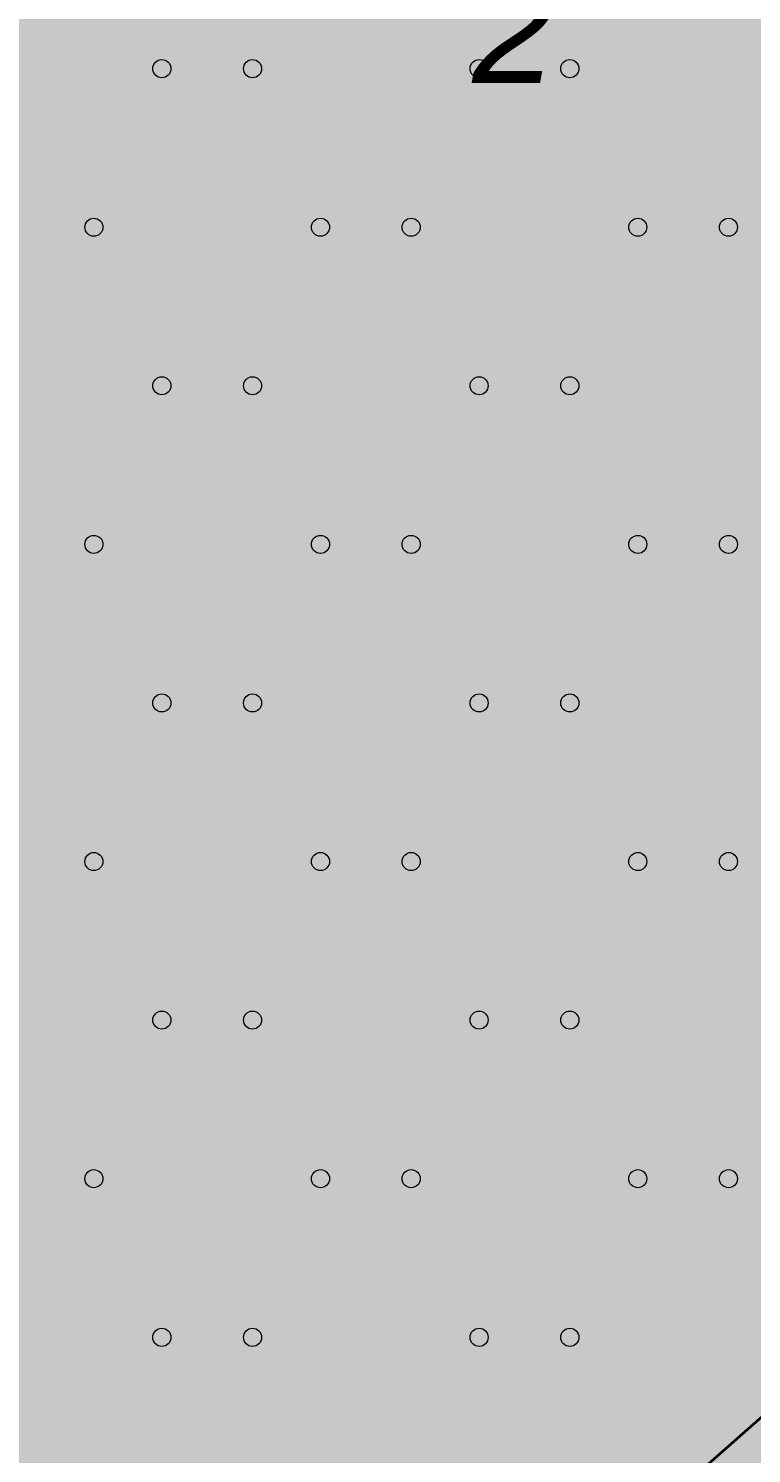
# Model space of a CAD drawing. Header units: inches. Extents: x -769 to 2065, y -580 to 2254.
# Drawn here: x 346.4 to 391.6, y 493.8 to 582.9 of the extents above; entities that cross this region are included whole.
import ezdxf

# ---------------------------------------------------------------- set-up
doc = ezdxf.new("R2010")
doc.units = ezdxf.units.IN
doc.header["$MEASUREMENT"] = 0
doc.layers.add('Layer 1', color=7, linetype='Continuous')

# ---------------------------------------------------------------- blocks, each defined once
blk = doc.blocks.new('block 3')
at = {"layer": 'Layer 1', "true_color": 0xfff7db}
h = blk.add_hatch(color=7, dxfattribs=at)
h.dxf.hatch_style = 2
h.paths.add_polyline_path([(390.027, 945.918), (466.8, 943.258), (457.579, 888.746), (507.591, 832.163), (527.951, 808.662), (465.319, 753.459), (570.393, 634.493), (325.975, 418.812), (339.056, 449.215), (472.62, 567.01), (354.956, 700.847), (345.376, 711.647), (348.616, 729.798), (384.597, 931.338)])
at = {"layer": 'Layer 1', "true_color": 0xf2f4cb}
h = blk.add_hatch(color=7, dxfattribs=at)
h.dxf.hatch_style = 2
h.paths.add_polyline_path([(345.376, 711.647), (354.956, 700.847), (472.62, 567.01), (339.056, 449.215), (307.945, 476.176), (320.235, 556.01), (322.945, 573.601)])
at = {"layer": 'Layer 1', "lineweight": 0}
for points in [[(390.027, 945.918), (466.8, 943.258), (457.579, 888.746), (507.591, 832.163), (527.951, 808.662), (465.319, 753.459), (570.393, 634.493), (325.975, 418.812), (339.056, 449.215), (472.62, 567.01), (354.956, 700.847), (345.376, 711.647), (348.616, 729.798), (384.597, 931.338), (390.027, 945.918)], [(345.376, 711.647), (354.956, 700.847), (472.62, 567.01), (339.056, 449.215), (307.945, 476.176), (320.235, 556.01), (322.945, 573.601), (345.376, 711.647)]]:
    blk.add_lwpolyline(points, dxfattribs=at)
blk = doc.blocks.new('block 4')
at = {"layer": 'Layer 1', "color": 253, "lineweight": 18, "true_color": 0xb2b2b2}
for points in [[(390.027, 945.918), (466.8, 943.258), (457.579, 888.746), (507.591, 832.163), (527.951, 808.662), (465.319, 753.459), (570.393, 634.493), (325.975, 418.812), (339.056, 449.215), (472.62, 567.01), (354.956, 700.847), (345.376, 711.647), (348.616, 729.798), (384.597, 931.338), (390.027, 945.918)], [(345.376, 711.647), (354.956, 700.847), (472.62, 567.01), (339.056, 449.215), (307.945, 476.176), (320.235, 556.01), (322.945, 573.601), (345.376, 711.647)]]:
    blk.add_lwpolyline(points, dxfattribs=at)
blk = doc.blocks.new('block 7')
at = {"layer": 'Layer 1', "true_color": 0x008230}
h = blk.add_hatch(color=116, dxfattribs=at)
h.dxf.hatch_style = 2
edge = h.paths.add_edge_path()
edge.add_spline(control_points=[(355.256, 580.431), (355.256, 580.74), (355.006, 581.001), (354.686, 581.001), (354.376, 581.001), (354.126, 580.74), (354.126, 580.431), (354.126, 580.121), (354.376, 579.86), (354.686, 579.86), (355.006, 579.86), (355.256, 580.121), (355.256, 580.431)], knot_values=[0, 0, 0, 0, 1, 1, 1, 2, 2, 2, 3, 3, 3, 4, 4, 4, 4], degree=3, periodic=1)
h = blk.add_hatch(color=116, dxfattribs=at)
h.dxf.hatch_style = 2
edge = h.paths.add_edge_path()
edge.add_spline(control_points=[(360.926, 580.431), (360.926, 580.74), (360.676, 581.001), (360.356, 581.001), (360.046, 581.001), (359.796, 580.74), (359.796, 580.431), (359.796, 580.121), (360.046, 579.86), (360.356, 579.86), (360.676, 579.86), (360.926, 580.121), (360.926, 580.431)], knot_values=[0, 0, 0, 0, 1, 1, 1, 2, 2, 2, 3, 3, 3, 4, 4, 4, 4], degree=3, periodic=1)
h = blk.add_hatch(color=116, dxfattribs=at)
h.dxf.hatch_style = 2
edge = h.paths.add_edge_path()
edge.add_spline(control_points=[(375.097, 580.431), (375.097, 580.74), (374.847, 581.001), (374.537, 581.001), (374.217, 581.001), (373.967, 580.74), (373.967, 580.431), (373.967, 580.121), (374.217, 579.86), (374.537, 579.86), (374.847, 579.86), (375.097, 580.121), (375.097, 580.431)], knot_values=[0, 0, 0, 0, 1, 1, 1, 2, 2, 2, 3, 3, 3, 4, 4, 4, 4], degree=3, periodic=1)
h = blk.add_hatch(color=116, dxfattribs=at)
h.dxf.hatch_style = 2
edge = h.paths.add_edge_path()
edge.add_spline(control_points=[(380.767, 580.431), (380.767, 580.74), (380.517, 581.001), (380.207, 581.001), (379.887, 581.001), (379.637, 580.74), (379.637, 580.431), (379.637, 580.121), (379.887, 579.86), (380.207, 579.86), (380.517, 579.86), (380.767, 580.121), (380.767, 580.431)], knot_values=[0, 0, 0, 0, 1, 1, 1, 2, 2, 2, 3, 3, 3, 4, 4, 4, 4], degree=3, periodic=1)
h = blk.add_hatch(color=116, dxfattribs=at)
h.dxf.hatch_style = 2
edge = h.paths.add_edge_path()
edge.add_spline(control_points=[(351.006, 570.51), (351.006, 570.82), (350.746, 571.07), (350.436, 571.07), (350.126, 571.07), (349.876, 570.82), (349.876, 570.51), (349.876, 570.2), (350.126, 569.94), (350.436, 569.94), (350.746, 569.94), (351.006, 570.2), (351.006, 570.51)], knot_values=[0, 0, 0, 0, 1, 1, 1, 2, 2, 2, 3, 3, 3, 4, 4, 4, 4], degree=3, periodic=1)
h = blk.add_hatch(color=116, dxfattribs=at)
h.dxf.hatch_style = 2
edge = h.paths.add_edge_path()
edge.add_spline(control_points=[(365.176, 570.51), (365.176, 570.82), (364.926, 571.07), (364.616, 571.07), (364.296, 571.07), (364.046, 570.82), (364.046, 570.51), (364.046, 570.2), (364.296, 569.94), (364.616, 569.94), (364.926, 569.94), (365.176, 570.2), (365.176, 570.51)], knot_values=[0, 0, 0, 0, 1, 1, 1, 2, 2, 2, 3, 3, 3, 4, 4, 4, 4], degree=3, periodic=1)
h = blk.add_hatch(color=116, dxfattribs=at)
h.dxf.hatch_style = 2
edge = h.paths.add_edge_path()
edge.add_spline(control_points=[(370.847, 570.51), (370.847, 570.82), (370.597, 571.07), (370.276, 571.07), (369.966, 571.07), (369.716, 570.82), (369.716, 570.51), (369.716, 570.2), (369.966, 569.94), (370.276, 569.94), (370.597, 569.94), (370.847, 570.2), (370.847, 570.51)], knot_values=[0, 0, 0, 0, 1, 1, 1, 2, 2, 2, 3, 3, 3, 4, 4, 4, 4], degree=3, periodic=1)
h = blk.add_hatch(color=116, dxfattribs=at)
h.dxf.hatch_style = 2
edge = h.paths.add_edge_path()
edge.add_spline(control_points=[(385.017, 570.51), (385.017, 570.82), (384.767, 571.07), (384.457, 571.07), (384.147, 571.07), (383.887, 570.82), (383.887, 570.51), (383.887, 570.2), (384.147, 569.94), (384.457, 569.94), (384.767, 569.94), (385.017, 570.2), (385.017, 570.51)], knot_values=[0, 0, 0, 0, 1, 1, 1, 2, 2, 2, 3, 3, 3, 4, 4, 4, 4], degree=3, periodic=1)
h = blk.add_hatch(color=116, dxfattribs=at)
h.dxf.hatch_style = 2
edge = h.paths.add_edge_path()
edge.add_spline(control_points=[(390.687, 570.51), (390.687, 570.82), (390.437, 571.07), (390.127, 571.07), (389.817, 571.07), (389.557, 570.82), (389.557, 570.51), (389.557, 570.2), (389.817, 569.94), (390.127, 569.94), (390.437, 569.94), (390.687, 570.2), (390.687, 570.51)], knot_values=[0, 0, 0, 0, 1, 1, 1, 2, 2, 2, 3, 3, 3, 4, 4, 4, 4], degree=3, periodic=1)
h = blk.add_hatch(color=116, dxfattribs=at)
h.dxf.hatch_style = 2
edge = h.paths.add_edge_path()
edge.add_spline(control_points=[(355.256, 560.59), (355.256, 560.899), (355.006, 561.149), (354.686, 561.149), (354.376, 561.149), (354.126, 560.899), (354.126, 560.59), (354.126, 560.279), (354.376, 560.02), (354.686, 560.02), (355.006, 560.02), (355.256, 560.279), (355.256, 560.59)], knot_values=[0, 0, 0, 0, 1, 1, 1, 2, 2, 2, 3, 3, 3, 4, 4, 4, 4], degree=3, periodic=1)
h = blk.add_hatch(color=116, dxfattribs=at)
h.dxf.hatch_style = 2
edge = h.paths.add_edge_path()
edge.add_spline(control_points=[(360.926, 560.59), (360.926, 560.899), (360.676, 561.149), (360.356, 561.149), (360.046, 561.149), (359.796, 560.899), (359.796, 560.59), (359.796, 560.279), (360.046, 560.02), (360.356, 560.02), (360.676, 560.02), (360.926, 560.279), (360.926, 560.59)], knot_values=[0, 0, 0, 0, 1, 1, 1, 2, 2, 2, 3, 3, 3, 4, 4, 4, 4], degree=3, periodic=1)
h = blk.add_hatch(color=116, dxfattribs=at)
h.dxf.hatch_style = 2
edge = h.paths.add_edge_path()
edge.add_spline(control_points=[(375.097, 560.59), (375.097, 560.899), (374.847, 561.149), (374.537, 561.149), (374.217, 561.149), (373.967, 560.899), (373.967, 560.59), (373.967, 560.279), (374.217, 560.02), (374.537, 560.02), (374.847, 560.02), (375.097, 560.279), (375.097, 560.59)], knot_values=[0, 0, 0, 0, 1, 1, 1, 2, 2, 2, 3, 3, 3, 4, 4, 4, 4], degree=3, periodic=1)
h = blk.add_hatch(color=116, dxfattribs=at)
h.dxf.hatch_style = 2
edge = h.paths.add_edge_path()
edge.add_spline(control_points=[(380.767, 560.59), (380.767, 560.899), (380.517, 561.149), (380.207, 561.149), (379.887, 561.149), (379.637, 560.899), (379.637, 560.59), (379.637, 560.279), (379.887, 560.02), (380.207, 560.02), (380.517, 560.02), (380.767, 560.279), (380.767, 560.59)], knot_values=[0, 0, 0, 0, 1, 1, 1, 2, 2, 2, 3, 3, 3, 4, 4, 4, 4], degree=3, periodic=1)
h = blk.add_hatch(color=116, dxfattribs=at)
h.dxf.hatch_style = 2
edge = h.paths.add_edge_path()
edge.add_spline(control_points=[(351.006, 550.669), (351.006, 550.979), (350.746, 551.229), (350.436, 551.229), (350.126, 551.229), (349.876, 550.979), (349.876, 550.669), (349.876, 550.35), (350.126, 550.1), (350.436, 550.1), (350.746, 550.1), (351.006, 550.35), (351.006, 550.669)], knot_values=[0, 0, 0, 0, 1, 1, 1, 2, 2, 2, 3, 3, 3, 4, 4, 4, 4], degree=3, periodic=1)
h = blk.add_hatch(color=116, dxfattribs=at)
h.dxf.hatch_style = 2
edge = h.paths.add_edge_path()
edge.add_spline(control_points=[(365.176, 550.669), (365.176, 550.979), (364.926, 551.229), (364.616, 551.229), (364.296, 551.229), (364.046, 550.979), (364.046, 550.669), (364.046, 550.35), (364.296, 550.1), (364.616, 550.1), (364.926, 550.1), (365.176, 550.35), (365.176, 550.669)], knot_values=[0, 0, 0, 0, 1, 1, 1, 2, 2, 2, 3, 3, 3, 4, 4, 4, 4], degree=3, periodic=1)
h = blk.add_hatch(color=116, dxfattribs=at)
h.dxf.hatch_style = 2
edge = h.paths.add_edge_path()
edge.add_spline(control_points=[(370.847, 550.669), (370.847, 550.979), (370.597, 551.229), (370.276, 551.229), (369.966, 551.229), (369.716, 550.979), (369.716, 550.669), (369.716, 550.35), (369.966, 550.1), (370.276, 550.1), (370.597, 550.1), (370.847, 550.35), (370.847, 550.669)], knot_values=[0, 0, 0, 0, 1, 1, 1, 2, 2, 2, 3, 3, 3, 4, 4, 4, 4], degree=3, periodic=1)
h = blk.add_hatch(color=116, dxfattribs=at)
h.dxf.hatch_style = 2
edge = h.paths.add_edge_path()
edge.add_spline(control_points=[(385.017, 550.669), (385.017, 550.979), (384.767, 551.229), (384.457, 551.229), (384.147, 551.229), (383.887, 550.979), (383.887, 550.669), (383.887, 550.35), (384.147, 550.1), (384.457, 550.1), (384.767, 550.1), (385.017, 550.35), (385.017, 550.669)], knot_values=[0, 0, 0, 0, 1, 1, 1, 2, 2, 2, 3, 3, 3, 4, 4, 4, 4], degree=3, periodic=1)
h = blk.add_hatch(color=116, dxfattribs=at)
h.dxf.hatch_style = 2
edge = h.paths.add_edge_path()
edge.add_spline(control_points=[(390.687, 550.669), (390.687, 550.979), (390.437, 551.229), (390.127, 551.229), (389.817, 551.229), (389.557, 550.979), (389.557, 550.669), (389.557, 550.35), (389.817, 550.1), (390.127, 550.1), (390.437, 550.1), (390.687, 550.35), (390.687, 550.669)], knot_values=[0, 0, 0, 0, 1, 1, 1, 2, 2, 2, 3, 3, 3, 4, 4, 4, 4], degree=3, periodic=1)
h = blk.add_hatch(color=116, dxfattribs=at)
h.dxf.hatch_style = 2
edge = h.paths.add_edge_path()
edge.add_spline(control_points=[(355.256, 540.738), (355.256, 541.059), (355.006, 541.309), (354.686, 541.309), (354.376, 541.309), (354.126, 541.059), (354.126, 540.738), (354.126, 540.429), (354.376, 540.179), (354.686, 540.179), (355.006, 540.179), (355.256, 540.429), (355.256, 540.738)], knot_values=[0, 0, 0, 0, 1, 1, 1, 2, 2, 2, 3, 3, 3, 4, 4, 4, 4], degree=3, periodic=1)
h = blk.add_hatch(color=116, dxfattribs=at)
h.dxf.hatch_style = 2
edge = h.paths.add_edge_path()
edge.add_spline(control_points=[(360.926, 540.738), (360.926, 541.059), (360.676, 541.309), (360.356, 541.309), (360.046, 541.309), (359.796, 541.059), (359.796, 540.738), (359.796, 540.429), (360.046, 540.179), (360.356, 540.179), (360.676, 540.179), (360.926, 540.429), (360.926, 540.738)], knot_values=[0, 0, 0, 0, 1, 1, 1, 2, 2, 2, 3, 3, 3, 4, 4, 4, 4], degree=3, periodic=1)
h = blk.add_hatch(color=116, dxfattribs=at)
h.dxf.hatch_style = 2
edge = h.paths.add_edge_path()
edge.add_spline(control_points=[(375.097, 540.738), (375.097, 541.059), (374.847, 541.309), (374.537, 541.309), (374.217, 541.309), (373.967, 541.059), (373.967, 540.738), (373.967, 540.429), (374.217, 540.179), (374.537, 540.179), (374.847, 540.179), (375.097, 540.429), (375.097, 540.738)], knot_values=[0, 0, 0, 0, 1, 1, 1, 2, 2, 2, 3, 3, 3, 4, 4, 4, 4], degree=3, periodic=1)
h = blk.add_hatch(color=116, dxfattribs=at)
h.dxf.hatch_style = 2
edge = h.paths.add_edge_path()
edge.add_spline(control_points=[(380.767, 540.738), (380.767, 541.059), (380.517, 541.309), (380.207, 541.309), (379.887, 541.309), (379.637, 541.059), (379.637, 540.738), (379.637, 540.429), (379.887, 540.179), (380.207, 540.179), (380.517, 540.179), (380.767, 540.429), (380.767, 540.738)], knot_values=[0, 0, 0, 0, 1, 1, 1, 2, 2, 2, 3, 3, 3, 4, 4, 4, 4], degree=3, periodic=1)
h = blk.add_hatch(color=116, dxfattribs=at)
h.dxf.hatch_style = 2
edge = h.paths.add_edge_path()
edge.add_spline(control_points=[(351.006, 530.818), (351.006, 531.139), (350.746, 531.389), (350.436, 531.389), (350.126, 531.389), (349.876, 531.139), (349.876, 530.818), (349.876, 530.508), (350.126, 530.258), (350.436, 530.258), (350.746, 530.258), (351.006, 530.508), (351.006, 530.818)], knot_values=[0, 0, 0, 0, 1, 1, 1, 2, 2, 2, 3, 3, 3, 4, 4, 4, 4], degree=3, periodic=1)
h = blk.add_hatch(color=116, dxfattribs=at)
h.dxf.hatch_style = 2
edge = h.paths.add_edge_path()
edge.add_spline(control_points=[(365.176, 530.818), (365.176, 531.139), (364.926, 531.389), (364.616, 531.389), (364.296, 531.389), (364.046, 531.139), (364.046, 530.818), (364.046, 530.508), (364.296, 530.258), (364.616, 530.258), (364.926, 530.258), (365.176, 530.508), (365.176, 530.818)], knot_values=[0, 0, 0, 0, 1, 1, 1, 2, 2, 2, 3, 3, 3, 4, 4, 4, 4], degree=3, periodic=1)
h = blk.add_hatch(color=116, dxfattribs=at)
h.dxf.hatch_style = 2
edge = h.paths.add_edge_path()
edge.add_spline(control_points=[(370.847, 530.818), (370.847, 531.139), (370.597, 531.389), (370.276, 531.389), (369.966, 531.389), (369.716, 531.139), (369.716, 530.818), (369.716, 530.508), (369.966, 530.258), (370.276, 530.258), (370.597, 530.258), (370.847, 530.508), (370.847, 530.818)], knot_values=[0, 0, 0, 0, 1, 1, 1, 2, 2, 2, 3, 3, 3, 4, 4, 4, 4], degree=3, periodic=1)
h = blk.add_hatch(color=116, dxfattribs=at)
h.dxf.hatch_style = 2
edge = h.paths.add_edge_path()
edge.add_spline(control_points=[(385.017, 530.818), (385.017, 531.139), (384.767, 531.389), (384.457, 531.389), (384.147, 531.389), (383.887, 531.139), (383.887, 530.818), (383.887, 530.508), (384.147, 530.258), (384.457, 530.258), (384.767, 530.258), (385.017, 530.508), (385.017, 530.818)], knot_values=[0, 0, 0, 0, 1, 1, 1, 2, 2, 2, 3, 3, 3, 4, 4, 4, 4], degree=3, periodic=1)
h = blk.add_hatch(color=116, dxfattribs=at)
h.dxf.hatch_style = 2
edge = h.paths.add_edge_path()
edge.add_spline(control_points=[(390.687, 530.818), (390.687, 531.139), (390.437, 531.389), (390.127, 531.389), (389.817, 531.389), (389.557, 531.139), (389.557, 530.818), (389.557, 530.508), (389.817, 530.258), (390.127, 530.258), (390.437, 530.258), (390.687, 530.508), (390.687, 530.818)], knot_values=[0, 0, 0, 0, 1, 1, 1, 2, 2, 2, 3, 3, 3, 4, 4, 4, 4], degree=3, periodic=1)
h = blk.add_hatch(color=116, dxfattribs=at)
h.dxf.hatch_style = 2
edge = h.paths.add_edge_path()
edge.add_spline(control_points=[(355.256, 520.897), (355.256, 521.208), (355.006, 521.468), (354.686, 521.468), (354.376, 521.468), (354.126, 521.208), (354.126, 520.897), (354.126, 520.588), (354.376, 520.338), (354.686, 520.338), (355.006, 520.338), (355.256, 520.588), (355.256, 520.897)], knot_values=[0, 0, 0, 0, 1, 1, 1, 2, 2, 2, 3, 3, 3, 4, 4, 4, 4], degree=3, periodic=1)
h = blk.add_hatch(color=116, dxfattribs=at)
h.dxf.hatch_style = 2
edge = h.paths.add_edge_path()
edge.add_spline(control_points=[(360.926, 520.897), (360.926, 521.208), (360.676, 521.468), (360.356, 521.468), (360.046, 521.468), (359.796, 521.208), (359.796, 520.897), (359.796, 520.588), (360.046, 520.338), (360.356, 520.338), (360.676, 520.338), (360.926, 520.588), (360.926, 520.897)], knot_values=[0, 0, 0, 0, 1, 1, 1, 2, 2, 2, 3, 3, 3, 4, 4, 4, 4], degree=3, periodic=1)
h = blk.add_hatch(color=116, dxfattribs=at)
h.dxf.hatch_style = 2
edge = h.paths.add_edge_path()
edge.add_spline(control_points=[(375.097, 520.897), (375.097, 521.208), (374.847, 521.468), (374.537, 521.468), (374.217, 521.468), (373.967, 521.208), (373.967, 520.897), (373.967, 520.588), (374.217, 520.338), (374.537, 520.338), (374.847, 520.338), (375.097, 520.588), (375.097, 520.897)], knot_values=[0, 0, 0, 0, 1, 1, 1, 2, 2, 2, 3, 3, 3, 4, 4, 4, 4], degree=3, periodic=1)
h = blk.add_hatch(color=116, dxfattribs=at)
h.dxf.hatch_style = 2
edge = h.paths.add_edge_path()
edge.add_spline(control_points=[(380.767, 520.897), (380.767, 521.208), (380.517, 521.468), (380.207, 521.468), (379.887, 521.468), (379.637, 521.208), (379.637, 520.897), (379.637, 520.588), (379.887, 520.338), (380.207, 520.338), (380.517, 520.338), (380.767, 520.588), (380.767, 520.897)], knot_values=[0, 0, 0, 0, 1, 1, 1, 2, 2, 2, 3, 3, 3, 4, 4, 4, 4], degree=3, periodic=1)
h = blk.add_hatch(color=116, dxfattribs=at)
h.dxf.hatch_style = 2
edge = h.paths.add_edge_path()
edge.add_spline(control_points=[(351.006, 510.978), (351.006, 511.287), (350.746, 511.548), (350.436, 511.548), (350.126, 511.548), (349.876, 511.287), (349.876, 510.978), (349.876, 510.667), (350.126, 510.417), (350.436, 510.417), (350.746, 510.417), (351.006, 510.667), (351.006, 510.978)], knot_values=[0, 0, 0, 0, 1, 1, 1, 2, 2, 2, 3, 3, 3, 4, 4, 4, 4], degree=3, periodic=1)
h = blk.add_hatch(color=116, dxfattribs=at)
h.dxf.hatch_style = 2
edge = h.paths.add_edge_path()
edge.add_spline(control_points=[(365.176, 510.978), (365.176, 511.287), (364.926, 511.548), (364.616, 511.548), (364.296, 511.548), (364.046, 511.287), (364.046, 510.978), (364.046, 510.667), (364.296, 510.417), (364.616, 510.417), (364.926, 510.417), (365.176, 510.667), (365.176, 510.978)], knot_values=[0, 0, 0, 0, 1, 1, 1, 2, 2, 2, 3, 3, 3, 4, 4, 4, 4], degree=3, periodic=1)
h = blk.add_hatch(color=116, dxfattribs=at)
h.dxf.hatch_style = 2
edge = h.paths.add_edge_path()
edge.add_spline(control_points=[(370.847, 510.978), (370.847, 511.287), (370.597, 511.548), (370.276, 511.548), (369.966, 511.548), (369.716, 511.287), (369.716, 510.978), (369.716, 510.667), (369.966, 510.417), (370.276, 510.417), (370.597, 510.417), (370.847, 510.667), (370.847, 510.978)], knot_values=[0, 0, 0, 0, 1, 1, 1, 2, 2, 2, 3, 3, 3, 4, 4, 4, 4], degree=3, periodic=1)
h = blk.add_hatch(color=116, dxfattribs=at)
h.dxf.hatch_style = 2
edge = h.paths.add_edge_path()
edge.add_spline(control_points=[(385.017, 510.978), (385.017, 511.287), (384.767, 511.548), (384.457, 511.548), (384.147, 511.548), (383.887, 511.287), (383.887, 510.978), (383.887, 510.667), (384.147, 510.417), (384.457, 510.417), (384.767, 510.417), (385.017, 510.667), (385.017, 510.978)], knot_values=[0, 0, 0, 0, 1, 1, 1, 2, 2, 2, 3, 3, 3, 4, 4, 4, 4], degree=3, periodic=1)
h = blk.add_hatch(color=116, dxfattribs=at)
h.dxf.hatch_style = 2
edge = h.paths.add_edge_path()
edge.add_spline(control_points=[(390.687, 510.978), (390.687, 511.287), (390.437, 511.548), (390.127, 511.548), (389.817, 511.548), (389.557, 511.287), (389.557, 510.978), (389.557, 510.667), (389.817, 510.417), (390.127, 510.417), (390.437, 510.417), (390.687, 510.667), (390.687, 510.978)], knot_values=[0, 0, 0, 0, 1, 1, 1, 2, 2, 2, 3, 3, 3, 4, 4, 4, 4], degree=3, periodic=1)
h = blk.add_hatch(color=116, dxfattribs=at)
h.dxf.hatch_style = 2
edge = h.paths.add_edge_path()
edge.add_spline(control_points=[(355.256, 501.057), (355.256, 501.367), (355.006, 501.627), (354.686, 501.627), (354.376, 501.627), (354.126, 501.367), (354.126, 501.057), (354.126, 500.747), (354.376, 500.487), (354.686, 500.487), (355.006, 500.487), (355.256, 500.747), (355.256, 501.057)], knot_values=[0, 0, 0, 0, 1, 1, 1, 2, 2, 2, 3, 3, 3, 4, 4, 4, 4], degree=3, periodic=1)
h = blk.add_hatch(color=116, dxfattribs=at)
h.dxf.hatch_style = 2
edge = h.paths.add_edge_path()
edge.add_spline(control_points=[(360.926, 501.057), (360.926, 501.367), (360.676, 501.627), (360.356, 501.627), (360.046, 501.627), (359.796, 501.367), (359.796, 501.057), (359.796, 500.747), (360.046, 500.487), (360.356, 500.487), (360.676, 500.487), (360.926, 500.747), (360.926, 501.057)], knot_values=[0, 0, 0, 0, 1, 1, 1, 2, 2, 2, 3, 3, 3, 4, 4, 4, 4], degree=3, periodic=1)
h = blk.add_hatch(color=116, dxfattribs=at)
h.dxf.hatch_style = 2
edge = h.paths.add_edge_path()
edge.add_spline(control_points=[(375.097, 501.057), (375.097, 501.367), (374.847, 501.627), (374.537, 501.627), (374.217, 501.627), (373.967, 501.367), (373.967, 501.057), (373.967, 500.747), (374.217, 500.487), (374.537, 500.487), (374.847, 500.487), (375.097, 500.747), (375.097, 501.057)], knot_values=[0, 0, 0, 0, 1, 1, 1, 2, 2, 2, 3, 3, 3, 4, 4, 4, 4], degree=3, periodic=1)
h = blk.add_hatch(color=116, dxfattribs=at)
h.dxf.hatch_style = 2
edge = h.paths.add_edge_path()
edge.add_spline(control_points=[(380.767, 501.057), (380.767, 501.367), (380.517, 501.627), (380.207, 501.627), (379.887, 501.627), (379.637, 501.367), (379.637, 501.057), (379.637, 500.747), (379.887, 500.487), (380.207, 500.487), (380.517, 500.487), (380.767, 500.747), (380.767, 501.057)], knot_values=[0, 0, 0, 0, 1, 1, 1, 2, 2, 2, 3, 3, 3, 4, 4, 4, 4], degree=3, periodic=1)
at = {"layer": 'Layer 1', "lineweight": 0}
for points in [[(355.256, 580.431), (355.256, 580.74), (355.006, 581.001), (354.686, 581.001), (354.376, 581.001), (354.126, 580.74), (354.126, 580.431), (354.126, 580.121), (354.376, 579.86), (354.686, 579.86), (355.006, 579.86), (355.256, 580.121), (355.256, 580.431)], [(360.926, 580.431), (360.926, 580.74), (360.676, 581.001), (360.356, 581.001), (360.046, 581.001), (359.796, 580.74), (359.796, 580.431), (359.796, 580.121), (360.046, 579.86), (360.356, 579.86), (360.676, 579.86), (360.926, 580.121), (360.926, 580.431)], [(375.097, 580.431), (375.097, 580.74), (374.847, 581.001), (374.537, 581.001), (374.217, 581.001), (373.967, 580.74), (373.967, 580.431), (373.967, 580.121), (374.217, 579.86), (374.537, 579.86), (374.847, 579.86), (375.097, 580.121), (375.097, 580.431)], [(380.767, 580.431), (380.767, 580.74), (380.517, 581.001), (380.207, 581.001), (379.887, 581.001), (379.637, 580.74), (379.637, 580.431), (379.637, 580.121), (379.887, 579.86), (380.207, 579.86), (380.517, 579.86), (380.767, 580.121), (380.767, 580.431)], [(351.006, 570.51), (351.006, 570.82), (350.746, 571.07), (350.436, 571.07), (350.126, 571.07), (349.876, 570.82), (349.876, 570.51), (349.876, 570.2), (350.126, 569.94), (350.436, 569.94), (350.746, 569.94), (351.006, 570.2), (351.006, 570.51)], [(365.176, 570.51), (365.176, 570.82), (364.926, 571.07), (364.616, 571.07), (364.296, 571.07), (364.046, 570.82), (364.046, 570.51), (364.046, 570.2), (364.296, 569.94), (364.616, 569.94), (364.926, 569.94), (365.176, 570.2), (365.176, 570.51)], [(370.847, 570.51), (370.847, 570.82), (370.597, 571.07), (370.276, 571.07), (369.966, 571.07), (369.716, 570.82), (369.716, 570.51), (369.716, 570.2), (369.966, 569.94), (370.276, 569.94), (370.597, 569.94), (370.847, 570.2), (370.847, 570.51)], [(385.017, 570.51), (385.017, 570.82), (384.767, 571.07), (384.457, 571.07), (384.147, 571.07), (383.887, 570.82), (383.887, 570.51), (383.887, 570.2), (384.147, 569.94), (384.457, 569.94), (384.767, 569.94), (385.017, 570.2), (385.017, 570.51)], [(390.687, 570.51), (390.687, 570.82), (390.437, 571.07), (390.127, 571.07), (389.817, 571.07), (389.557, 570.82), (389.557, 570.51), (389.557, 570.2), (389.817, 569.94), (390.127, 569.94), (390.437, 569.94), (390.687, 570.2), (390.687, 570.51)], [(355.256, 560.59), (355.256, 560.899), (355.006, 561.149), (354.686, 561.149), (354.376, 561.149), (354.126, 560.899), (354.126, 560.59), (354.126, 560.279), (354.376, 560.02), (354.686, 560.02), (355.006, 560.02), (355.256, 560.279), (355.256, 560.59)], [(360.926, 560.59), (360.926, 560.899), (360.676, 561.149), (360.356, 561.149), (360.046, 561.149), (359.796, 560.899), (359.796, 560.59), (359.796, 560.279), (360.046, 560.02), (360.356, 560.02), (360.676, 560.02), (360.926, 560.279), (360.926, 560.59)], [(375.097, 560.59), (375.097, 560.899), (374.847, 561.149), (374.537, 561.149), (374.217, 561.149), (373.967, 560.899), (373.967, 560.59), (373.967, 560.279), (374.217, 560.02), (374.537, 560.02), (374.847, 560.02), (375.097, 560.279), (375.097, 560.59)], [(380.767, 560.59), (380.767, 560.899), (380.517, 561.149), (380.207, 561.149), (379.887, 561.149), (379.637, 560.899), (379.637, 560.59), (379.637, 560.279), (379.887, 560.02), (380.207, 560.02), (380.517, 560.02), (380.767, 560.279), (380.767, 560.59)], [(351.006, 550.669), (351.006, 550.979), (350.746, 551.229), (350.436, 551.229), (350.126, 551.229), (349.876, 550.979), (349.876, 550.669), (349.876, 550.35), (350.126, 550.1), (350.436, 550.1), (350.746, 550.1), (351.006, 550.35), (351.006, 550.669)], [(365.176, 550.669), (365.176, 550.979), (364.926, 551.229), (364.616, 551.229), (364.296, 551.229), (364.046, 550.979), (364.046, 550.669), (364.046, 550.35), (364.296, 550.1), (364.616, 550.1), (364.926, 550.1), (365.176, 550.35), (365.176, 550.669)], [(370.847, 550.669), (370.847, 550.979), (370.597, 551.229), (370.276, 551.229), (369.966, 551.229), (369.716, 550.979), (369.716, 550.669), (369.716, 550.35), (369.966, 550.1), (370.276, 550.1), (370.597, 550.1), (370.847, 550.35), (370.847, 550.669)], [(385.017, 550.669), (385.017, 550.979), (384.767, 551.229), (384.457, 551.229), (384.147, 551.229), (383.887, 550.979), (383.887, 550.669), (383.887, 550.35), (384.147, 550.1), (384.457, 550.1), (384.767, 550.1), (385.017, 550.35), (385.017, 550.669)], [(390.687, 550.669), (390.687, 550.979), (390.437, 551.229), (390.127, 551.229), (389.817, 551.229), (389.557, 550.979), (389.557, 550.669), (389.557, 550.35), (389.817, 550.1), (390.127, 550.1), (390.437, 550.1), (390.687, 550.35), (390.687, 550.669)], [(355.256, 540.738), (355.256, 541.059), (355.006, 541.309), (354.686, 541.309), (354.376, 541.309), (354.126, 541.059), (354.126, 540.738), (354.126, 540.429), (354.376, 540.179), (354.686, 540.179), (355.006, 540.179), (355.256, 540.429), (355.256, 540.738)], [(360.926, 540.738), (360.926, 541.059), (360.676, 541.309), (360.356, 541.309), (360.046, 541.309), (359.796, 541.059), (359.796, 540.738), (359.796, 540.429), (360.046, 540.179), (360.356, 540.179), (360.676, 540.179), (360.926, 540.429), (360.926, 540.738)], [(375.097, 540.738), (375.097, 541.059), (374.847, 541.309), (374.537, 541.309), (374.217, 541.309), (373.967, 541.059), (373.967, 540.738), (373.967, 540.429), (374.217, 540.179), (374.537, 540.179), (374.847, 540.179), (375.097, 540.429), (375.097, 540.738)], [(380.767, 540.738), (380.767, 541.059), (380.517, 541.309), (380.207, 541.309), (379.887, 541.309), (379.637, 541.059), (379.637, 540.738), (379.637, 540.429), (379.887, 540.179), (380.207, 540.179), (380.517, 540.179), (380.767, 540.429), (380.767, 540.738)], [(351.006, 530.818), (351.006, 531.139), (350.746, 531.389), (350.436, 531.389), (350.126, 531.389), (349.876, 531.139), (349.876, 530.818), (349.876, 530.508), (350.126, 530.258), (350.436, 530.258), (350.746, 530.258), (351.006, 530.508), (351.006, 530.818)], [(365.176, 530.818), (365.176, 531.139), (364.926, 531.389), (364.616, 531.389), (364.296, 531.389), (364.046, 531.139), (364.046, 530.818), (364.046, 530.508), (364.296, 530.258), (364.616, 530.258), (364.926, 530.258), (365.176, 530.508), (365.176, 530.818)], [(370.847, 530.818), (370.847, 531.139), (370.597, 531.389), (370.276, 531.389), (369.966, 531.389), (369.716, 531.139), (369.716, 530.818), (369.716, 530.508), (369.966, 530.258), (370.276, 530.258), (370.597, 530.258), (370.847, 530.508), (370.847, 530.818)], [(385.017, 530.818), (385.017, 531.139), (384.767, 531.389), (384.457, 531.389), (384.147, 531.389), (383.887, 531.139), (383.887, 530.818), (383.887, 530.508), (384.147, 530.258), (384.457, 530.258), (384.767, 530.258), (385.017, 530.508), (385.017, 530.818)], [(390.687, 530.818), (390.687, 531.139), (390.437, 531.389), (390.127, 531.389), (389.817, 531.389), (389.557, 531.139), (389.557, 530.818), (389.557, 530.508), (389.817, 530.258), (390.127, 530.258), (390.437, 530.258), (390.687, 530.508), (390.687, 530.818)], [(355.256, 520.897), (355.256, 521.208), (355.006, 521.468), (354.686, 521.468), (354.376, 521.468), (354.126, 521.208), (354.126, 520.897), (354.126, 520.588), (354.376, 520.338), (354.686, 520.338), (355.006, 520.338), (355.256, 520.588), (355.256, 520.897)], [(360.926, 520.897), (360.926, 521.208), (360.676, 521.468), (360.356, 521.468), (360.046, 521.468), (359.796, 521.208), (359.796, 520.897), (359.796, 520.588), (360.046, 520.338), (360.356, 520.338), (360.676, 520.338), (360.926, 520.588), (360.926, 520.897)], [(375.097, 520.897), (375.097, 521.208), (374.847, 521.468), (374.537, 521.468), (374.217, 521.468), (373.967, 521.208), (373.967, 520.897), (373.967, 520.588), (374.217, 520.338), (374.537, 520.338), (374.847, 520.338), (375.097, 520.588), (375.097, 520.897)], [(380.767, 520.897), (380.767, 521.208), (380.517, 521.468), (380.207, 521.468), (379.887, 521.468), (379.637, 521.208), (379.637, 520.897), (379.637, 520.588), (379.887, 520.338), (380.207, 520.338), (380.517, 520.338), (380.767, 520.588), (380.767, 520.897)], [(351.006, 510.978), (351.006, 511.287), (350.746, 511.548), (350.436, 511.548), (350.126, 511.548), (349.876, 511.287), (349.876, 510.978), (349.876, 510.667), (350.126, 510.417), (350.436, 510.417), (350.746, 510.417), (351.006, 510.667), (351.006, 510.978)], [(365.176, 510.978), (365.176, 511.287), (364.926, 511.548), (364.616, 511.548), (364.296, 511.548), (364.046, 511.287), (364.046, 510.978), (364.046, 510.667), (364.296, 510.417), (364.616, 510.417), (364.926, 510.417), (365.176, 510.667), (365.176, 510.978)], [(370.847, 510.978), (370.847, 511.287), (370.597, 511.548), (370.276, 511.548), (369.966, 511.548), (369.716, 511.287), (369.716, 510.978), (369.716, 510.667), (369.966, 510.417), (370.276, 510.417), (370.597, 510.417), (370.847, 510.667), (370.847, 510.978)], [(385.017, 510.978), (385.017, 511.287), (384.767, 511.548), (384.457, 511.548), (384.147, 511.548), (383.887, 511.287), (383.887, 510.978), (383.887, 510.667), (384.147, 510.417), (384.457, 510.417), (384.767, 510.417), (385.017, 510.667), (385.017, 510.978)], [(390.687, 510.978), (390.687, 511.287), (390.437, 511.548), (390.127, 511.548), (389.817, 511.548), (389.557, 511.287), (389.557, 510.978), (389.557, 510.667), (389.817, 510.417), (390.127, 510.417), (390.437, 510.417), (390.687, 510.667), (390.687, 510.978)], [(355.256, 501.057), (355.256, 501.367), (355.006, 501.627), (354.686, 501.627), (354.376, 501.627), (354.126, 501.367), (354.126, 501.057), (354.126, 500.747), (354.376, 500.487), (354.686, 500.487), (355.006, 500.487), (355.256, 500.747), (355.256, 501.057)], [(360.926, 501.057), (360.926, 501.367), (360.676, 501.627), (360.356, 501.627), (360.046, 501.627), (359.796, 501.367), (359.796, 501.057), (359.796, 500.747), (360.046, 500.487), (360.356, 500.487), (360.676, 500.487), (360.926, 500.747), (360.926, 501.057)], [(375.097, 501.057), (375.097, 501.367), (374.847, 501.627), (374.537, 501.627), (374.217, 501.627), (373.967, 501.367), (373.967, 501.057), (373.967, 500.747), (374.217, 500.487), (374.537, 500.487), (374.847, 500.487), (375.097, 500.747), (375.097, 501.057)], [(380.767, 501.057), (380.767, 501.367), (380.517, 501.627), (380.207, 501.627), (379.887, 501.627), (379.637, 501.367), (379.637, 501.057), (379.637, 500.747), (379.887, 500.487), (380.207, 500.487), (380.517, 500.487), (380.767, 500.747), (380.767, 501.057)]]:
    blk.add_open_spline(points, degree=3, knots=[0, 0, 0, 0, 1, 1, 1, 2, 2, 2, 3, 3, 3, 4, 4, 4, 4], dxfattribs=at)
blk = doc.blocks.new('block 17')
at = {"layer": 'Layer 1', "color": 7, "lineweight": 35, "true_color": 0xffffff}
for points in [[(345.376, 711.647), (348.616, 729.798), (384.597, 931.338), (390.027, 945.918), (466.8, 943.258), (457.579, 888.746), (507.591, 832.163), (527.951, 808.662), (465.319, 753.459), (570.393, 634.493), (325.975, 418.812), (339.056, 449.215), (472.62, 567.01), (354.956, 700.847), (345.376, 711.647)], [(307.945, 476.176), (320.235, 556.01), (322.945, 573.601), (345.376, 711.647), (354.956, 700.847), (472.62, 567.01), (339.056, 449.215), (307.945, 476.176)]]:
    blk.add_lwpolyline(points, dxfattribs=at)
at = {"layer": 'Layer 1', "color": 7, "true_color": 0xffffff, "insert": (374.117, 579.541), "char_height": 6.73232, "attachment_point": 7}
blk.add_mtext('\\fArialP62|b0|i1|c0|p34;\\W1;2', dxfattribs=at)
blk = doc.blocks.new('block 2')
at = {"layer": 'Layer 1'}
for name in ['block 3', 'block 4', 'block 7', 'block 17']:
    blk.add_blockref(name, (0, 0), dxfattribs=at)

msp = doc.modelspace()

# ---------------------------------------------------------------- block references
at = {"layer": 'Layer 1'}
msp.add_blockref('block 2', (0, 0), dxfattribs=at)

doc.saveas('drawing.dxf')
